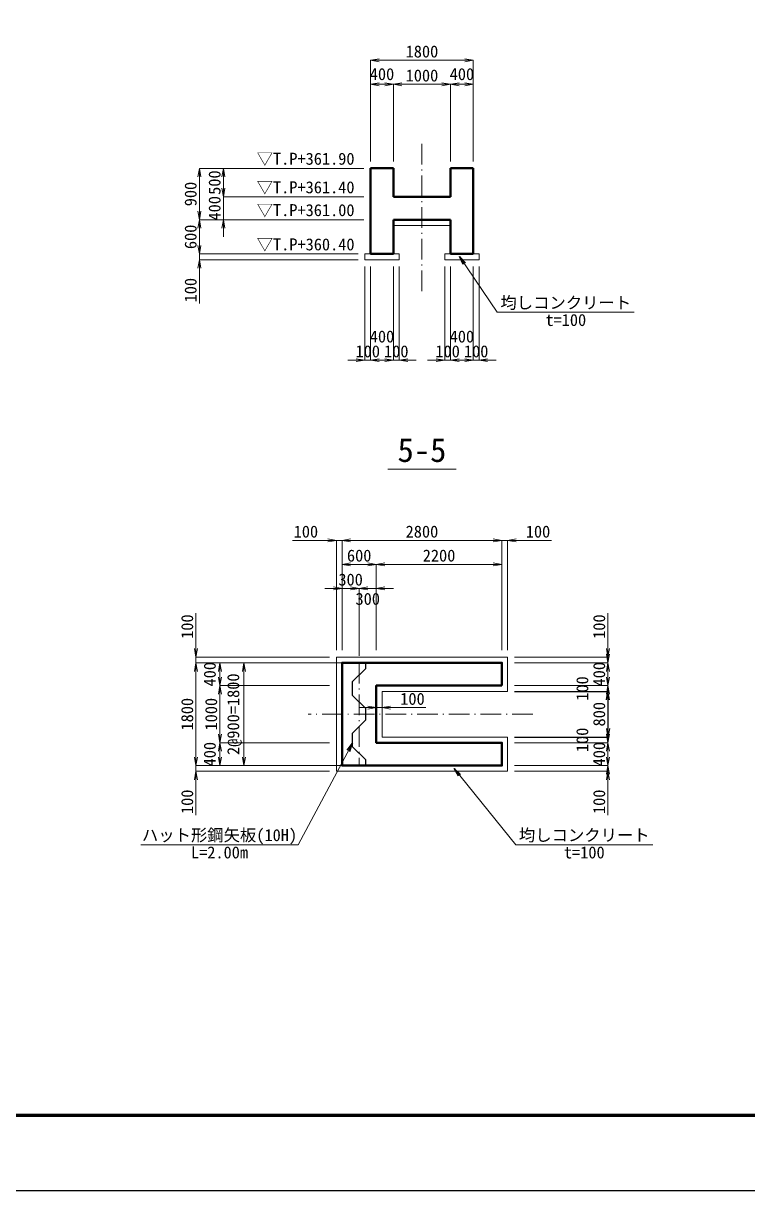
# Model space of a CAD drawing. Header units: millimetres. Extents: x 156724 to 219930, y -17820 to 17820.
# Drawn here: x 193975 to 206669, y -17820 to 2626 of the extents above; entities that cross this region are included whole.
import ezdxf
from ezdxf.enums import TextEntityAlignment as Align

# ---------------------------------------------------------------- set-up
doc = ezdxf.new("R2010")
doc.units = ezdxf.units.MM
doc.header["$LTSCALE"] = 60
doc.header["$PDSIZE"] = 300
doc.linetypes.add('SXF_一点短鎖線', pattern=[9.25, 6, -1.5, 0.25, -1.5])
doc.linetypes.add('一点短鎖線', pattern=[9.25, 6, -1.5, 0.25, -1.5])
doc.layers.get('Defpoints').update_dxf_attribs({"color": 151})
for name, color, linetype, lineweight in [('D-BMK', 2, 'SXF_一点短鎖線', 13), ('D-STR', 1, 'Continuous', 50), ('D-STR-DIM', 7, 'Continuous', 13), ('D-STR-HTXT', 7, 'Continuous', 13), ('D-STR-STR3', 4, 'Continuous', 25), ('D-STR-STR7', 3, 'Continuous', 13), ('D-STR-TXT', 7, 'Continuous', 13), ('D-TTL', 2, 'Continuous', 140), ('D-TTL-LINE', 7, 'Continuous', 13), ('D-TTL-TXT', 7, 'Continuous', 13)]:
    doc.layers.add(name, color=color, linetype=linetype, lineweight=lineweight)
doc.styles.add('MS ゴシック', font='MS Gothic.ttf')
doc.dimstyles.new('DIM-60', dxfattribs={"dimscale": 60, "dimtxt": 3.5, "dimasz": 2.5, "dimexe": 0, "dimexo": 2, "dimgap": 0.8, "dimtad": 1, "dimdec": 0, "dimzin": 0, "dimdsep": 46, "dimtxsty": 'MS ゴシック', "dimblk": 'OPEN', "dimcen": 0.1, "dimclrd": 256, "dimclre": 256, "dimclrt": 256, "dimaunit": 1, "dimadec": 4, "dimazin": 0, "dimtfac": 1, "dimtdec": 0, "dimtmove": 0, "dimatfit": 3, "dimldrblk": 'OPEN', "dimfxl": 1, "dimtolj": 1, "dimtzin": 0, "dimlwd": -1, "dimlwe": -1, "dimarcsym": 0})
doc.dimstyles.new('DIM-60-F', dxfattribs={"dimscale": 60, "dimtxt": 3.5, "dimasz": 2.5, "dimexe": 0, "dimexo": 2, "dimgap": 0.8, "dimtad": 1, "dimdec": 0, "dimzin": 0, "dimdsep": 46, "dimtxsty": 'MS ゴシック', "dimblk": 'OPEN', "dimcen": 0.1, "dimaunit": 1, "dimadec": 4, "dimazin": 0, "dimtfac": 1, "dimtdec": 0, "dimtmove": 2, "dimatfit": 3, "dimldrblk": 'OPEN', "dimfxl": 1, "dimtolj": 1, "dimtzin": 0, "dimlwd": -1, "dimlwe": -1, "dimarcsym": 2})

# ---------------------------------------------------------------- blocks, each defined once
blk = doc.blocks.new('_Open')
at = {"color": 0, "linetype": 'ByBlock', "lineweight": -2}
for p, q in [((-1, 0.17), (0, 0)), ((-1, -0.17), (0, 0)), ((0, 0), (-1, 0))]:
    blk.add_line(p, q, dxfattribs=at)
blk = doc.blocks.new('*D92')
at = {"layer": 'D-STR-DIM', "color": 0, "transparency": 16777216}
for p, q in [((200061, 206), (200061, 1978)), ((201711, 1978), (200211, 1978)), ((201861, 206), (201861, 1978))]:
    blk.add_line(p, q, dxfattribs=at)
at = {"layer": 'Defpoints', "color": 0, "transparency": 16777216}
for p in [(200061, 1978), (200061, 86), (201861, 86)]:
    blk.add_point(p, dxfattribs=at)
at = {"layer": 'D-STR-DIM', "color": 0, "transparency": 16777216, "xscale": 150, "yscale": 150, "zscale": 150, "rotation": 180}
blk.add_blockref('_Open', (200061, 1978), dxfattribs=at)
at = {"layer": 'D-STR-DIM', "color": 0, "transparency": 16777216, "xscale": 150, "yscale": 150, "zscale": 150}
blk.add_blockref('_Open', (201861, 1978), dxfattribs=at)
at = {"layer": 'D-STR-DIM', "color": 0, "transparency": 16777216, "insert": (200961, 2131), "char_height": 210, "attachment_point": 5, "style": 'MS ゴシック'}
blk.add_mtext('\\A1;1800', dxfattribs=at)
blk = doc.blocks.new('*D93')
at = {"layer": 'D-STR-DIM', "color": 0, "transparency": 16777216}
for p, q in [((200061, 206), (200061, 1558)), ((200211, 1558), (200311, 1558)), ((200461, 206), (200461, 1558))]:
    blk.add_line(p, q, dxfattribs=at)
at = {"layer": 'Defpoints', "color": 0, "transparency": 16777216}
for p in [(200461, 1558), (200061, 86), (200461, 86)]:
    blk.add_point(p, dxfattribs=at)
at = {"layer": 'D-STR-DIM', "color": 0, "transparency": 16777216, "xscale": 150, "yscale": 150, "zscale": 150, "rotation": 180}
blk.add_blockref('_Open', (200061, 1558), dxfattribs=at)
at = {"layer": 'D-STR-DIM', "color": 0, "transparency": 16777216, "xscale": 150, "yscale": 150, "zscale": 150}
blk.add_blockref('_Open', (200461, 1558), dxfattribs=at)
at = {"layer": 'D-STR-DIM', "color": 0, "transparency": 16777216, "insert": (200261, 1735), "char_height": 210, "attachment_point": 5, "style": 'MS ゴシック'}
blk.add_mtext('\\A1;400', dxfattribs=at)
blk = doc.blocks.new('*D94')
at = {"layer": 'D-STR-DIM', "color": 0, "transparency": 16777216}
for p, q in [((200461, 206), (200461, 1558)), ((200611, 1558), (201311, 1558)), ((201461, 206), (201461, 1558))]:
    blk.add_line(p, q, dxfattribs=at)
at = {"layer": 'Defpoints', "color": 0, "transparency": 16777216}
for p in [(201461, 1558), (200461, 86), (201461, 86)]:
    blk.add_point(p, dxfattribs=at)
at = {"layer": 'D-STR-DIM', "color": 0, "transparency": 16777216, "xscale": 150, "yscale": 150, "zscale": 150, "rotation": 180}
blk.add_blockref('_Open', (200461, 1558), dxfattribs=at)
at = {"layer": 'D-STR-DIM', "color": 0, "transparency": 16777216, "xscale": 150, "yscale": 150, "zscale": 150}
blk.add_blockref('_Open', (201461, 1558), dxfattribs=at)
at = {"layer": 'D-STR-DIM', "color": 0, "transparency": 16777216, "insert": (200961, 1711), "char_height": 210, "attachment_point": 5, "style": 'MS ゴシック'}
blk.add_mtext('\\A1;1000', dxfattribs=at)
blk = doc.blocks.new('*D95')
at = {"layer": 'D-STR-DIM', "color": 0, "transparency": 16777216}
for p, q in [((201461, 206), (201461, 1558)), ((201611, 1558), (201711, 1558)), ((201861, 206), (201861, 1558))]:
    blk.add_line(p, q, dxfattribs=at)
at = {"layer": 'Defpoints', "color": 0, "transparency": 16777216}
for p in [(201861, 1558), (201461, 86), (201861, 86)]:
    blk.add_point(p, dxfattribs=at)
at = {"layer": 'D-STR-DIM', "color": 0, "transparency": 16777216, "xscale": 150, "yscale": 150, "zscale": 150, "rotation": 180}
blk.add_blockref('_Open', (201461, 1558), dxfattribs=at)
at = {"layer": 'D-STR-DIM', "color": 0, "transparency": 16777216, "xscale": 150, "yscale": 150, "zscale": 150}
blk.add_blockref('_Open', (201861, 1558), dxfattribs=at)
at = {"layer": 'D-STR-DIM', "color": 0, "transparency": 16777216, "insert": (201661, 1735), "char_height": 210, "attachment_point": 5, "style": 'MS ゴシック'}
blk.add_mtext('\\A1;400', dxfattribs=at)
blk = doc.blocks.new('*D97')
at = {"layer": 'D-STR-DIM', "color": 0, "transparency": 16777216}
for p, q in [((199941, 86), (197061, 86)), ((197061, -64), (197061, -664)), ((199941, -814), (197061, -814))]:
    blk.add_line(p, q, dxfattribs=at)
at = {"layer": 'Defpoints', "color": 0, "transparency": 16777216}
for p in [(200061, 86), (197061, -814), (200061, -814)]:
    blk.add_point(p, dxfattribs=at)
at = {"layer": 'D-STR-DIM', "color": 0, "transparency": 16777216, "xscale": 150, "yscale": 150, "zscale": 150}
for p, rotation in [((197061, 86), 90), ((197061, -814), 270)]:
    blk.add_blockref('_Open', p, dxfattribs=dict(at, rotation=rotation))
at = {"layer": 'D-STR-DIM', "color": 0, "transparency": 16777216, "insert": (196908, -364), "char_height": 210, "attachment_point": 5, "rotation": 90, "style": 'MS ゴシック'}
blk.add_mtext('\\A1;900', dxfattribs=at)
blk = doc.blocks.new('*D98')
at = {"layer": 'D-STR-DIM', "transparency": 16777216}
for p, q in [((197061, -1264), (197061, -1114)), ((199841, -1414), (197061, -1414)), ((197061, -1414), (197061, -1514)), ((199841, -1514), (197061, -1514)), ((197061, -1664), (197061, -2282))]:
    blk.add_line(p, q, dxfattribs=at)
at = {"layer": 'Defpoints', "color": 0, "transparency": 16777216}
for p in [(199961, -1414), (197061, -1514), (199961, -1514)]:
    blk.add_point(p, dxfattribs=at)
at = {"layer": 'D-STR-DIM', "transparency": 16777216, "xscale": 150, "yscale": 150, "zscale": 150}
for p, rotation in [((197061, -1414), 270), ((197061, -1514), 90)]:
    blk.add_blockref('_Open', p, dxfattribs=dict(at, rotation=rotation))
at = {"layer": 'D-STR-DIM', "transparency": 16777216, "insert": (196908, -2048), "char_height": 210, "attachment_point": 5, "rotation": 90, "style": 'MS ゴシック'}
blk.add_mtext('\\A1;100', dxfattribs=at)
blk = doc.blocks.new('*D99')
at = {"layer": 'D-STR-DIM', "color": 0, "transparency": 16777216}
for p, q in [((199941, 86), (197481, 86)), ((197481, -64), (197481, -264)), ((199941, -414), (197481, -414))]:
    blk.add_line(p, q, dxfattribs=at)
at = {"layer": 'Defpoints', "color": 0, "transparency": 16777216}
for p in [(200061, 86), (197481, -414), (200061, -414)]:
    blk.add_point(p, dxfattribs=at)
at = {"layer": 'D-STR-DIM', "color": 0, "transparency": 16777216, "xscale": 150, "yscale": 150, "zscale": 150}
for p, rotation in [((197481, 86), 90), ((197481, -414), 270)]:
    blk.add_blockref('_Open', p, dxfattribs=dict(at, rotation=rotation))
at = {"layer": 'D-STR-DIM', "color": 0, "transparency": 16777216, "insert": (197328, -164), "char_height": 210, "attachment_point": 5, "rotation": 90, "style": 'MS ゴシック'}
blk.add_mtext('\\A1;500', dxfattribs=at)
blk = doc.blocks.new('*D100')
at = {"layer": 'D-STR-DIM', "color": 0, "transparency": 16777216}
for p, q in [((197481, -264), (197481, -114)), ((199941, -414), (197481, -414)), ((197481, -414), (197481, -814)), ((199941, -814), (197481, -814)), ((197481, -964), (197481, -1114))]:
    blk.add_line(p, q, dxfattribs=at)
at = {"layer": 'Defpoints', "color": 0, "transparency": 16777216}
for p in [(200061, -414), (197481, -814), (200061, -814)]:
    blk.add_point(p, dxfattribs=at)
at = {"layer": 'D-STR-DIM', "color": 0, "transparency": 16777216, "xscale": 150, "yscale": 150, "zscale": 150}
for p, rotation in [((197481, -414), 270), ((197481, -814), 90)]:
    blk.add_blockref('_Open', p, dxfattribs=dict(at, rotation=rotation))
at = {"layer": 'D-STR-DIM', "color": 0, "transparency": 16777216, "insert": (197328, -614), "char_height": 210, "attachment_point": 5, "rotation": 90, "style": 'MS ゴシック'}
blk.add_mtext('\\A1;400', dxfattribs=at)
blk = doc.blocks.new('*D96')
at = {"layer": 'D-STR-DIM', "color": 0, "transparency": 16777216}
for p, q in [((199941, -814), (197061, -814)), ((197061, -964), (197061, -1264)), ((199841, -1414), (197061, -1414))]:
    blk.add_line(p, q, dxfattribs=at)
at = {"layer": 'Defpoints', "color": 0, "transparency": 16777216}
for p in [(200061, -814), (197061, -1414), (199961, -1414)]:
    blk.add_point(p, dxfattribs=at)
at = {"layer": 'D-STR-DIM', "color": 0, "transparency": 16777216, "xscale": 150, "yscale": 150, "zscale": 150}
for p, rotation in [((197061, -814), 90), ((197061, -1414), 270)]:
    blk.add_blockref('_Open', p, dxfattribs=dict(at, rotation=rotation))
at = {"layer": 'D-STR-DIM', "color": 0, "transparency": 16777216, "insert": (196908, -1114), "char_height": 210, "attachment_point": 5, "rotation": 90, "style": 'MS ゴシック'}
blk.add_mtext('\\A1;600', dxfattribs=at)
blk = doc.blocks.new('*D101')
at = {"layer": 'D-STR-DIM', "color": 0, "transparency": 16777216}
for p, q in [((201461, -1634), (201461, -3274)), ((201861, -1634), (201861, -3274)), ((201711, -3274), (201611, -3274))]:
    blk.add_line(p, q, dxfattribs=at)
at = {"layer": 'Defpoints', "color": 0, "transparency": 16777216}
for p in [(201461, -1514), (201861, -1514), (201461, -3274)]:
    blk.add_point(p, dxfattribs=at)
at = {"layer": 'D-STR-DIM', "color": 0, "transparency": 16777216, "xscale": 150, "yscale": 150, "zscale": 150, "rotation": 180}
blk.add_blockref('_Open', (201461, -3274), dxfattribs=at)
at = {"layer": 'D-STR-DIM', "color": 0, "transparency": 16777216, "xscale": 150, "yscale": 150, "zscale": 150}
blk.add_blockref('_Open', (201861, -3274), dxfattribs=at)
at = {"layer": 'D-STR-DIM', "color": 0, "transparency": 16777216, "insert": (201661, -2861), "char_height": 210, "attachment_point": 5, "style": 'MS ゴシック'}
blk.add_mtext('\\A1;400', dxfattribs=at)
blk = doc.blocks.new('*D102')
at = {"layer": 'D-STR-DIM', "transparency": 16777216}
for p, q in [((201861, -1634), (201861, -3274)), ((201961, -1634), (201961, -3274)), ((201711, -3274), (201561, -3274)), ((201861, -3274), (201961, -3274)), ((202111, -3274), (202261, -3274))]:
    blk.add_line(p, q, dxfattribs=at)
at = {"layer": 'Defpoints', "color": 0, "transparency": 16777216}
for p in [(201861, -1514), (201961, -1514), (201961, -3274)]:
    blk.add_point(p, dxfattribs=at)
at = {"layer": 'D-STR-DIM', "transparency": 16777216, "xscale": 150, "yscale": 150, "zscale": 150}
blk.add_blockref('_Open', (201861, -3274), dxfattribs=at)
at = {"layer": 'D-STR-DIM', "transparency": 16777216, "xscale": 150, "yscale": 150, "zscale": 150, "rotation": 180}
blk.add_blockref('_Open', (201961, -3274), dxfattribs=at)
at = {"layer": 'D-STR-DIM', "transparency": 16777216, "insert": (201911, -3121), "char_height": 210, "attachment_point": 5, "style": 'MS ゴシック'}
blk.add_mtext('\\A1;100', dxfattribs=at)
blk = doc.blocks.new('*D103')
at = {"layer": 'D-STR-DIM', "transparency": 16777216}
for p, q in [((201361, -1634), (201361, -3274)), ((201461, -1634), (201461, -3274)), ((201211, -3274), (201061, -3274)), ((201461, -3274), (201361, -3274)), ((201611, -3274), (201761, -3274))]:
    blk.add_line(p, q, dxfattribs=at)
at = {"layer": 'Defpoints', "color": 0, "transparency": 16777216}
for p in [(201361, -1514), (201461, -1514), (201361, -3274)]:
    blk.add_point(p, dxfattribs=at)
at = {"layer": 'D-STR-DIM', "transparency": 16777216, "xscale": 150, "yscale": 150, "zscale": 150}
blk.add_blockref('_Open', (201361, -3274), dxfattribs=at)
at = {"layer": 'D-STR-DIM', "transparency": 16777216, "xscale": 150, "yscale": 150, "zscale": 150, "rotation": 180}
blk.add_blockref('_Open', (201461, -3274), dxfattribs=at)
at = {"layer": 'D-STR-DIM', "transparency": 16777216, "insert": (201411, -3121), "char_height": 210, "attachment_point": 5, "style": 'MS ゴシック'}
blk.add_mtext('\\A1;100', dxfattribs=at)
blk = doc.blocks.new('*D104')
at = {"layer": 'D-STR-DIM', "color": 0, "transparency": 16777216}
for p, q in [((200061, -1634), (200061, -3274)), ((200461, -1634), (200461, -3274)), ((200311, -3274), (200211, -3274))]:
    blk.add_line(p, q, dxfattribs=at)
at = {"layer": 'Defpoints', "color": 0, "transparency": 16777216}
for p in [(200061, -1514), (200461, -1514), (200061, -3274)]:
    blk.add_point(p, dxfattribs=at)
at = {"layer": 'D-STR-DIM', "color": 0, "transparency": 16777216, "xscale": 150, "yscale": 150, "zscale": 150, "rotation": 180}
blk.add_blockref('_Open', (200061, -3274), dxfattribs=at)
at = {"layer": 'D-STR-DIM', "color": 0, "transparency": 16777216, "xscale": 150, "yscale": 150, "zscale": 150}
blk.add_blockref('_Open', (200461, -3274), dxfattribs=at)
at = {"layer": 'D-STR-DIM', "color": 0, "transparency": 16777216, "insert": (200261, -2861), "char_height": 210, "attachment_point": 5, "style": 'MS ゴシック'}
blk.add_mtext('\\A1;400', dxfattribs=at)
blk = doc.blocks.new('*D105')
at = {"layer": 'D-STR-DIM', "transparency": 16777216}
for p, q in [((200461, -1634), (200461, -3274)), ((200561, -1634), (200561, -3274)), ((200311, -3274), (200161, -3274)), ((200461, -3274), (200561, -3274)), ((200711, -3274), (200861, -3274))]:
    blk.add_line(p, q, dxfattribs=at)
at = {"layer": 'Defpoints', "color": 0, "transparency": 16777216}
for p in [(200461, -1514), (200561, -1514), (200561, -3274)]:
    blk.add_point(p, dxfattribs=at)
at = {"layer": 'D-STR-DIM', "transparency": 16777216, "xscale": 150, "yscale": 150, "zscale": 150}
blk.add_blockref('_Open', (200461, -3274), dxfattribs=at)
at = {"layer": 'D-STR-DIM', "transparency": 16777216, "xscale": 150, "yscale": 150, "zscale": 150, "rotation": 180}
blk.add_blockref('_Open', (200561, -3274), dxfattribs=at)
at = {"layer": 'D-STR-DIM', "transparency": 16777216, "insert": (200511, -3121), "char_height": 210, "attachment_point": 5, "style": 'MS ゴシック'}
blk.add_mtext('\\A1;100', dxfattribs=at)
blk = doc.blocks.new('*D106')
at = {"layer": 'D-STR-DIM', "transparency": 16777216}
for p, q in [((199961, -1634), (199961, -3274)), ((200061, -1634), (200061, -3274)), ((199811, -3274), (199661, -3274)), ((200061, -3274), (199961, -3274)), ((200211, -3274), (200361, -3274))]:
    blk.add_line(p, q, dxfattribs=at)
at = {"layer": 'Defpoints', "color": 0, "transparency": 16777216}
for p in [(199961, -1514), (200061, -1514), (199961, -3274)]:
    blk.add_point(p, dxfattribs=at)
at = {"layer": 'D-STR-DIM', "transparency": 16777216, "xscale": 150, "yscale": 150, "zscale": 150}
blk.add_blockref('_Open', (199961, -3274), dxfattribs=at)
at = {"layer": 'D-STR-DIM', "transparency": 16777216, "xscale": 150, "yscale": 150, "zscale": 150, "rotation": 180}
blk.add_blockref('_Open', (200061, -3274), dxfattribs=at)
at = {"layer": 'D-STR-DIM', "transparency": 16777216, "insert": (200011, -3121), "char_height": 210, "attachment_point": 5, "style": 'MS ゴシック'}
blk.add_mtext('\\A1;100', dxfattribs=at)
blk = doc.blocks.new('*D120')
at = {"layer": 'D-STR-DIM', "color": 0, "transparency": 16777216}
for p, q in [((199561, -8355), (199561, -6431)), ((202211, -6431), (199711, -6431)), ((202361, -8355), (202361, -6431))]:
    blk.add_line(p, q, dxfattribs=at)
at = {"layer": 'Defpoints', "color": 0, "transparency": 16777216}
for p in [(199561, -6431), (199561, -8475), (202361, -8475)]:
    blk.add_point(p, dxfattribs=at)
at = {"layer": 'D-STR-DIM', "color": 0, "transparency": 16777216, "xscale": 150, "yscale": 150, "zscale": 150, "rotation": 180}
blk.add_blockref('_Open', (199561, -6431), dxfattribs=at)
at = {"layer": 'D-STR-DIM', "color": 0, "transparency": 16777216, "xscale": 150, "yscale": 150, "zscale": 150}
blk.add_blockref('_Open', (202361, -6431), dxfattribs=at)
at = {"layer": 'D-STR-DIM', "color": 0, "transparency": 16777216, "insert": (200961, -6278), "char_height": 210, "attachment_point": 5, "style": 'MS ゴシック'}
blk.add_mtext('\\A1;2800', dxfattribs=at)
blk = doc.blocks.new('*D121')
at = {"layer": 'D-STR-DIM', "color": 0, "transparency": 16777216}
for p, q in [((199561, -8355), (199561, -6851)), ((200011, -6851), (199711, -6851)), ((200161, -8355), (200161, -6851))]:
    blk.add_line(p, q, dxfattribs=at)
at = {"layer": 'Defpoints', "color": 0, "transparency": 16777216}
for p in [(199561, -6851), (199561, -8475), (200161, -8475)]:
    blk.add_point(p, dxfattribs=at)
at = {"layer": 'D-STR-DIM', "color": 0, "transparency": 16777216, "xscale": 150, "yscale": 150, "zscale": 150, "rotation": 180}
blk.add_blockref('_Open', (199561, -6851), dxfattribs=at)
at = {"layer": 'D-STR-DIM', "color": 0, "transparency": 16777216, "xscale": 150, "yscale": 150, "zscale": 150}
blk.add_blockref('_Open', (200161, -6851), dxfattribs=at)
at = {"layer": 'D-STR-DIM', "color": 0, "transparency": 16777216, "insert": (199861, -6698), "char_height": 210, "attachment_point": 5, "style": 'MS ゴシック'}
blk.add_mtext('\\A1;600', dxfattribs=at)
blk = doc.blocks.new('*D122')
at = {"layer": 'D-STR-DIM', "color": 0, "transparency": 16777216}
for p, q in [((200161, -8355), (200161, -6851)), ((200311, -6851), (202211, -6851)), ((202361, -8355), (202361, -6851))]:
    blk.add_line(p, q, dxfattribs=at)
at = {"layer": 'Defpoints', "color": 0, "transparency": 16777216}
for p in [(202361, -6851), (200161, -8475), (202361, -8475)]:
    blk.add_point(p, dxfattribs=at)
at = {"layer": 'D-STR-DIM', "color": 0, "transparency": 16777216, "xscale": 150, "yscale": 150, "zscale": 150, "rotation": 180}
blk.add_blockref('_Open', (200161, -6851), dxfattribs=at)
at = {"layer": 'D-STR-DIM', "color": 0, "transparency": 16777216, "xscale": 150, "yscale": 150, "zscale": 150}
blk.add_blockref('_Open', (202361, -6851), dxfattribs=at)
at = {"layer": 'D-STR-DIM', "color": 0, "transparency": 16777216, "insert": (201261, -6698), "char_height": 210, "attachment_point": 5, "style": 'MS ゴシック'}
blk.add_mtext('\\A1;2200', dxfattribs=at)
blk = doc.blocks.new('*D123')
at = {"layer": 'D-STR-DIM', "transparency": 16777216}
for p, q in [((199311, -6431), (198693, -6431)), ((199461, -8355), (199461, -6431)), ((199561, -6431), (199461, -6431)), ((199561, -8355), (199561, -6431)), ((199711, -6431), (199861, -6431))]:
    blk.add_line(p, q, dxfattribs=at)
at = {"layer": 'Defpoints', "color": 0, "transparency": 16777216}
for p in [(199461, -6431), (199461, -8475), (199561, -8475)]:
    blk.add_point(p, dxfattribs=at)
at = {"layer": 'D-STR-DIM', "transparency": 16777216, "xscale": 150, "yscale": 150, "zscale": 150}
blk.add_blockref('_Open', (199461, -6431), dxfattribs=at)
at = {"layer": 'D-STR-DIM', "transparency": 16777216, "xscale": 150, "yscale": 150, "zscale": 150, "rotation": 180}
blk.add_blockref('_Open', (199561, -6431), dxfattribs=at)
at = {"layer": 'D-STR-DIM', "transparency": 16777216, "insert": (198927, -6278), "char_height": 210, "attachment_point": 5, "style": 'MS ゴシック'}
blk.add_mtext('\\A1;100', dxfattribs=at)
blk = doc.blocks.new('*D124')
at = {"layer": 'D-STR-DIM', "transparency": 16777216}
for p, q in [((202211, -6431), (202061, -6431)), ((202361, -8355), (202361, -6431)), ((202361, -6431), (202461, -6431)), ((202461, -8355), (202461, -6431)), ((202611, -6431), (203229, -6431))]:
    blk.add_line(p, q, dxfattribs=at)
at = {"layer": 'Defpoints', "color": 0, "transparency": 16777216}
for p in [(202461, -6431), (202361, -8475), (202461, -8475)]:
    blk.add_point(p, dxfattribs=at)
at = {"layer": 'D-STR-DIM', "transparency": 16777216, "xscale": 150, "yscale": 150, "zscale": 150}
blk.add_blockref('_Open', (202361, -6431), dxfattribs=at)
at = {"layer": 'D-STR-DIM', "transparency": 16777216, "xscale": 150, "yscale": 150, "zscale": 150, "rotation": 180}
blk.add_blockref('_Open', (202461, -6431), dxfattribs=at)
at = {"layer": 'D-STR-DIM', "transparency": 16777216, "insert": (202995, -6278), "char_height": 210, "attachment_point": 5, "style": 'MS ゴシック'}
blk.add_mtext('\\A1;100', dxfattribs=at)
blk = doc.blocks.new('*D125')
at = {"layer": 'D-STR-DIM', "color": 0, "transparency": 16777216}
for p, q in [((199341, -8575), (197001, -8575)), ((197001, -10225), (197001, -8725)), ((199341, -10375), (197001, -10375))]:
    blk.add_line(p, q, dxfattribs=at)
at = {"layer": 'Defpoints', "color": 0, "transparency": 16777216}
for p in [(197001, -8575), (199461, -8575), (199461, -10375)]:
    blk.add_point(p, dxfattribs=at)
at = {"layer": 'D-STR-DIM', "color": 0, "transparency": 16777216, "xscale": 150, "yscale": 150, "zscale": 150}
for p, rotation in [((197001, -8575), 90), ((197001, -10375), 270)]:
    blk.add_blockref('_Open', p, dxfattribs=dict(at, rotation=rotation))
at = {"layer": 'D-STR-DIM', "color": 0, "transparency": 16777216, "insert": (196848, -9475), "char_height": 210, "attachment_point": 5, "rotation": 90, "style": 'MS ゴシック'}
blk.add_mtext('\\A1;1800', dxfattribs=at)
blk = doc.blocks.new('*D126')
at = {"layer": 'D-STR-DIM', "color": 0, "transparency": 16777216}
for p, q in [((199341, -8975), (197421, -8975)), ((197421, -9825), (197421, -9125)), ((199341, -9975), (197421, -9975))]:
    blk.add_line(p, q, dxfattribs=at)
at = {"layer": 'Defpoints', "color": 0, "transparency": 16777216}
for p in [(197421, -8975), (199461, -8975), (199461, -9975)]:
    blk.add_point(p, dxfattribs=at)
at = {"layer": 'D-STR-DIM', "color": 0, "transparency": 16777216, "xscale": 150, "yscale": 150, "zscale": 150}
for p, rotation in [((197421, -8975), 90), ((197421, -9975), 270)]:
    blk.add_blockref('_Open', p, dxfattribs=dict(at, rotation=rotation))
at = {"layer": 'D-STR-DIM', "color": 0, "transparency": 16777216, "insert": (197268, -9475), "char_height": 210, "attachment_point": 5, "rotation": 90, "style": 'MS ゴシック'}
blk.add_mtext('\\A1;1000', dxfattribs=at)
blk = doc.blocks.new('*D127')
at = {"layer": 'D-STR-DIM', "color": 0, "transparency": 16777216}
for p, q in [((199341, -8575), (197421, -8575)), ((197421, -8825), (197421, -8725)), ((199341, -8975), (197421, -8975))]:
    blk.add_line(p, q, dxfattribs=at)
at = {"layer": 'Defpoints', "color": 0, "transparency": 16777216}
for p in [(197421, -8575), (199461, -8575), (199461, -8975)]:
    blk.add_point(p, dxfattribs=at)
at = {"layer": 'D-STR-DIM', "color": 0, "transparency": 16777216, "xscale": 150, "yscale": 150, "zscale": 150}
for p, rotation in [((197421, -8575), 90), ((197421, -8975), 270)]:
    blk.add_blockref('_Open', p, dxfattribs=dict(at, rotation=rotation))
at = {"layer": 'D-STR-DIM', "color": 0, "transparency": 16777216, "insert": (197244, -8775), "char_height": 210, "attachment_point": 5, "rotation": 90, "style": 'MS ゴシック'}
blk.add_mtext('\\A1;400', dxfattribs=at)
blk = doc.blocks.new('*D128')
at = {"layer": 'D-STR-DIM', "color": 0, "transparency": 16777216}
for p, q in [((199341, -9975), (197421, -9975)), ((197421, -10125), (197421, -10225)), ((199341, -10375), (197421, -10375))]:
    blk.add_line(p, q, dxfattribs=at)
at = {"layer": 'Defpoints', "color": 0, "transparency": 16777216}
for p in [(199461, -9975), (197421, -10375), (199461, -10375)]:
    blk.add_point(p, dxfattribs=at)
at = {"layer": 'D-STR-DIM', "color": 0, "transparency": 16777216, "xscale": 150, "yscale": 150, "zscale": 150}
for p, rotation in [((197421, -9975), 90), ((197421, -10375), 270)]:
    blk.add_blockref('_Open', p, dxfattribs=dict(at, rotation=rotation))
at = {"layer": 'D-STR-DIM', "color": 0, "transparency": 16777216, "insert": (197244, -10175), "char_height": 210, "attachment_point": 5, "rotation": 90, "style": 'MS ゴシック'}
blk.add_mtext('\\A1;400', dxfattribs=at)
blk = doc.blocks.new('*D129')
at = {"layer": 'D-STR-DIM', "color": 0, "transparency": 16777216}
for p, q in [((199741, -8575), (197841, -8575)), ((197841, -8725), (197841, -10225)), ((199741, -10375), (197841, -10375))]:
    blk.add_line(p, q, dxfattribs=at)
at = {"layer": 'Defpoints', "color": 0, "transparency": 16777216}
for p in [(199861, -8575), (197841, -10375), (199861, -10375)]:
    blk.add_point(p, dxfattribs=at)
at = {"layer": 'D-STR-DIM', "color": 0, "transparency": 16777216, "xscale": 150, "yscale": 150, "zscale": 150}
for p, rotation in [((197841, -8575), 90), ((197841, -10375), 270)]:
    blk.add_blockref('_Open', p, dxfattribs=dict(at, rotation=rotation))
at = {"layer": 'D-STR-DIM', "color": 0, "transparency": 16777216, "insert": (197677, -9475), "char_height": 210, "attachment_point": 5, "rotation": 90, "style": 'MS ゴシック'}
blk.add_mtext('\\A1;2@900=1800', dxfattribs=at)
blk = doc.blocks.new('*D130')
at = {"layer": 'D-STR-DIM', "transparency": 16777216}
for p, q in [((197001, -10225), (197001, -10075)), ((199341, -10375), (197001, -10375)), ((197001, -10375), (197001, -10475)), ((199341, -10475), (197001, -10475)), ((197001, -10625), (197001, -11243))]:
    blk.add_line(p, q, dxfattribs=at)
at = {"layer": 'Defpoints', "color": 0, "transparency": 16777216}
for p in [(199461, -10375), (197001, -10475), (199461, -10475)]:
    blk.add_point(p, dxfattribs=at)
at = {"layer": 'D-STR-DIM', "transparency": 16777216, "xscale": 150, "yscale": 150, "zscale": 150}
for p, rotation in [((197001, -10375), 270), ((197001, -10475), 90)]:
    blk.add_blockref('_Open', p, dxfattribs=dict(at, rotation=rotation))
at = {"layer": 'D-STR-DIM', "transparency": 16777216, "insert": (196848, -11009), "char_height": 210, "attachment_point": 5, "rotation": 90, "style": 'MS ゴシック'}
blk.add_mtext('\\A1;100', dxfattribs=at)
blk = doc.blocks.new('*D131')
at = {"layer": 'D-STR-DIM', "transparency": 16777216}
for p, q in [((197001, -8325), (197001, -7707)), ((199341, -8475), (197001, -8475)), ((197001, -8575), (197001, -8475)), ((199341, -8575), (197001, -8575)), ((197001, -8725), (197001, -8875))]:
    blk.add_line(p, q, dxfattribs=at)
at = {"layer": 'Defpoints', "color": 0, "transparency": 16777216}
for p in [(197001, -8475), (199461, -8475), (199461, -8575)]:
    blk.add_point(p, dxfattribs=at)
at = {"layer": 'D-STR-DIM', "transparency": 16777216, "xscale": 150, "yscale": 150, "zscale": 150}
for p, rotation in [((197001, -8475), 270), ((197001, -8575), 90)]:
    blk.add_blockref('_Open', p, dxfattribs=dict(at, rotation=rotation))
at = {"layer": 'D-STR-DIM', "transparency": 16777216, "insert": (196848, -7941), "char_height": 210, "attachment_point": 5, "rotation": 90, "style": 'MS ゴシック'}
blk.add_mtext('\\A1;100', dxfattribs=at)
blk = doc.blocks.new('*D132')
at = {"layer": 'D-STR-DIM', "color": 0, "transparency": 16777216}
for p, q in [((204221, -8425), (204221, -8275)), ((202581, -8575), (204221, -8575)), ((204221, -8575), (204221, -8975)), ((202581, -8975), (204221, -8975)), ((204221, -9125), (204221, -9275))]:
    blk.add_line(p, q, dxfattribs=at)
at = {"layer": 'Defpoints', "color": 0, "transparency": 16777216}
for p in [(202461, -8575), (202461, -8975), (204221, -8975)]:
    blk.add_point(p, dxfattribs=at)
at = {"layer": 'D-STR-DIM', "color": 0, "transparency": 16777216, "xscale": 150, "yscale": 150, "zscale": 150}
for p, rotation in [((204221, -8575), 270), ((204221, -8975), 90)]:
    blk.add_blockref('_Open', p, dxfattribs=dict(at, rotation=rotation))
at = {"layer": 'D-STR-DIM', "color": 0, "transparency": 16777216, "insert": (204068, -8775), "char_height": 210, "attachment_point": 5, "rotation": 90, "style": 'MS ゴシック'}
blk.add_mtext('\\A1;400', dxfattribs=at)
blk = doc.blocks.new('*D133')
at = {"layer": 'D-STR-DIM', "transparency": 16777216}
for p, q in [((204221, -8325), (204221, -7707)), ((202581, -8475), (204221, -8475)), ((202581, -8575), (204221, -8575)), ((204221, -8575), (204221, -8475)), ((204221, -8725), (204221, -8875))]:
    blk.add_line(p, q, dxfattribs=at)
at = {"layer": 'Defpoints', "color": 0, "transparency": 16777216}
for p in [(202461, -8475), (202461, -8575), (204221, -8475)]:
    blk.add_point(p, dxfattribs=at)
at = {"layer": 'D-STR-DIM', "transparency": 16777216, "xscale": 150, "yscale": 150, "zscale": 150}
for p, rotation in [((204221, -8475), 270), ((204221, -8575), 90)]:
    blk.add_blockref('_Open', p, dxfattribs=dict(at, rotation=rotation))
at = {"layer": 'D-STR-DIM', "transparency": 16777216, "insert": (204068, -7941), "char_height": 210, "attachment_point": 5, "rotation": 90, "style": 'MS ゴシック'}
blk.add_mtext('\\A1;100', dxfattribs=at)
blk = doc.blocks.new('*D134')
at = {"layer": 'D-STR-DIM', "color": 0, "transparency": 16777216}
for p, q in [((204221, -8825), (204221, -8675)), ((202581, -8975), (204221, -8975)), ((204221, -8975), (204221, -9075)), ((202581, -9075), (204221, -9075)), ((204221, -9225), (204221, -9375))]:
    blk.add_line(p, q, dxfattribs=at)
at = {"layer": 'Defpoints', "color": 0, "transparency": 16777216}
for p in [(202461, -8975), (202461, -9075), (204221, -9075)]:
    blk.add_point(p, dxfattribs=at)
at = {"layer": 'D-STR-DIM', "color": 0, "transparency": 16777216, "xscale": 150, "yscale": 150, "zscale": 150}
for p, rotation in [((204221, -8975), 270), ((204221, -9075), 90)]:
    blk.add_blockref('_Open', p, dxfattribs=dict(at, rotation=rotation))
at = {"layer": 'D-STR-DIM', "color": 0, "transparency": 16777216, "insert": (203773, -9025), "char_height": 210, "attachment_point": 5, "rotation": 90, "style": 'MS ゴシック'}
blk.add_mtext('\\A1;100', dxfattribs=at)
blk = doc.blocks.new('*D135')
at = {"layer": 'D-STR-DIM', "color": 0, "transparency": 16777216}
for p, q in [((204221, -9825), (204221, -9675)), ((202581, -9975), (204221, -9975)), ((204221, -9975), (204221, -10375)), ((202581, -10375), (204221, -10375)), ((204221, -10525), (204221, -10675))]:
    blk.add_line(p, q, dxfattribs=at)
at = {"layer": 'Defpoints', "color": 0, "transparency": 16777216}
for p in [(202461, -9975), (202461, -10375), (204221, -10375)]:
    blk.add_point(p, dxfattribs=at)
at = {"layer": 'D-STR-DIM', "color": 0, "transparency": 16777216, "xscale": 150, "yscale": 150, "zscale": 150}
for p, rotation in [((204221, -9975), 270), ((204221, -10375), 90)]:
    blk.add_blockref('_Open', p, dxfattribs=dict(at, rotation=rotation))
at = {"layer": 'D-STR-DIM', "color": 0, "transparency": 16777216, "insert": (204068, -10175), "char_height": 210, "attachment_point": 5, "rotation": 90, "style": 'MS ゴシック'}
blk.add_mtext('\\A1;400', dxfattribs=at)
blk = doc.blocks.new('*D136')
at = {"layer": 'D-STR-DIM', "color": 0, "transparency": 16777216}
for p, q in [((204221, -9725), (204221, -9575)), ((202581, -9875), (204221, -9875)), ((202581, -9975), (204221, -9975)), ((204221, -9975), (204221, -9875)), ((204221, -10125), (204221, -10275))]:
    blk.add_line(p, q, dxfattribs=at)
at = {"layer": 'Defpoints', "color": 0, "transparency": 16777216}
for p in [(202461, -9875), (202461, -9975), (204221, -9875)]:
    blk.add_point(p, dxfattribs=at)
at = {"layer": 'D-STR-DIM', "color": 0, "transparency": 16777216, "xscale": 150, "yscale": 150, "zscale": 150}
for p, rotation in [((204221, -9875), 270), ((204221, -9975), 90)]:
    blk.add_blockref('_Open', p, dxfattribs=dict(at, rotation=rotation))
at = {"layer": 'D-STR-DIM', "color": 0, "transparency": 16777216, "insert": (203772, -9925), "char_height": 210, "attachment_point": 5, "rotation": 90, "style": 'MS ゴシック'}
blk.add_mtext('\\A1;100', dxfattribs=at)
blk = doc.blocks.new('*D137')
at = {"layer": 'D-STR-DIM', "transparency": 16777216}
for p, q in [((204221, -10225), (204221, -10075)), ((202581, -10375), (204221, -10375)), ((204221, -10375), (204221, -10475)), ((202581, -10475), (204221, -10475)), ((204221, -10625), (204221, -11243))]:
    blk.add_line(p, q, dxfattribs=at)
at = {"layer": 'Defpoints', "color": 0, "transparency": 16777216}
for p in [(202461, -10375), (202461, -10475), (204221, -10475)]:
    blk.add_point(p, dxfattribs=at)
at = {"layer": 'D-STR-DIM', "transparency": 16777216, "xscale": 150, "yscale": 150, "zscale": 150}
for p, rotation in [((204221, -10375), 270), ((204221, -10475), 90)]:
    blk.add_blockref('_Open', p, dxfattribs=dict(at, rotation=rotation))
at = {"layer": 'D-STR-DIM', "transparency": 16777216, "insert": (204068, -11009), "char_height": 210, "attachment_point": 5, "rotation": 90, "style": 'MS ゴシック'}
blk.add_mtext('\\A1;100', dxfattribs=at)
blk = doc.blocks.new('*D172')
at = {"layer": 'D-STR-DIM', "color": 0, "transparency": 16777216}
for p, q in [((199711, -7271), (199561, -7271)), ((199861, -8455), (199861, -7271)), ((200161, -7271), (199861, -7271)), ((200161, -8355), (200161, -7271)), ((200311, -7271), (200461, -7271))]:
    blk.add_line(p, q, dxfattribs=at)
at = {"layer": 'Defpoints', "color": 0, "transparency": 16777216}
for p in [(199861, -7271), (199861, -8575), (200161, -8475)]:
    blk.add_point(p, dxfattribs=at)
at = {"layer": 'D-STR-DIM', "color": 0, "transparency": 16777216, "xscale": 150, "yscale": 150, "zscale": 150}
blk.add_blockref('_Open', (199861, -7271), dxfattribs=at)
at = {"layer": 'D-STR-DIM', "color": 0, "transparency": 16777216, "xscale": 150, "yscale": 150, "zscale": 150, "rotation": 180}
blk.add_blockref('_Open', (200161, -7271), dxfattribs=at)
at = {"layer": 'D-STR-DIM', "color": 0, "transparency": 16777216, "insert": (200011, -7456), "char_height": 210, "attachment_point": 5, "style": 'MS ゴシック'}
blk.add_mtext('\\A1;300', dxfattribs=at)
blk = doc.blocks.new('*D173')
at = {"layer": 'D-STR-DIM', "color": 0, "transparency": 16777216}
for p, q in [((199411, -7271), (199261, -7271)), ((199561, -8355), (199561, -7271)), ((199861, -7271), (199561, -7271)), ((199861, -8455), (199861, -7271)), ((200011, -7271), (200161, -7271))]:
    blk.add_line(p, q, dxfattribs=at)
at = {"layer": 'Defpoints', "color": 0, "transparency": 16777216}
for p in [(199561, -7271), (199561, -8475), (199861, -8575)]:
    blk.add_point(p, dxfattribs=at)
at = {"layer": 'D-STR-DIM', "color": 0, "transparency": 16777216, "xscale": 150, "yscale": 150, "zscale": 150}
blk.add_blockref('_Open', (199561, -7271), dxfattribs=at)
at = {"layer": 'D-STR-DIM', "color": 0, "transparency": 16777216, "xscale": 150, "yscale": 150, "zscale": 150, "rotation": 180}
blk.add_blockref('_Open', (199861, -7271), dxfattribs=at)
at = {"layer": 'D-STR-DIM', "color": 0, "transparency": 16777216, "insert": (199711, -7118), "char_height": 210, "attachment_point": 5, "style": 'MS ゴシック'}
blk.add_mtext('\\A1;300', dxfattribs=at)
blk = doc.blocks.new('*D174')
at = {"layer": 'D-STR-DIM', "transparency": 16777216}
for p, q in [((200011, -9360), (199861, -9360)), ((200161, -9437), (200161, -9360)), ((200161, -9360), (200261, -9360)), ((200261, -9437), (200261, -9360)), ((200411, -9360), (201029, -9360))]:
    blk.add_line(p, q, dxfattribs=at)
at = {"layer": 'Defpoints', "color": 0, "transparency": 16777216}
for p in [(200261, -9360), (200161, -9557), (200261, -9557)]:
    blk.add_point(p, dxfattribs=at)
at = {"layer": 'D-STR-DIM', "transparency": 16777216, "xscale": 150, "yscale": 150, "zscale": 150}
blk.add_blockref('_Open', (200161, -9360), dxfattribs=at)
at = {"layer": 'D-STR-DIM', "transparency": 16777216, "xscale": 150, "yscale": 150, "zscale": 150, "rotation": 180}
blk.add_blockref('_Open', (200261, -9360), dxfattribs=at)
at = {"layer": 'D-STR-DIM', "transparency": 16777216, "insert": (200795, -9207), "char_height": 210, "attachment_point": 5, "style": 'MS ゴシック'}
blk.add_mtext('\\A1;100', dxfattribs=at)
blk = doc.blocks.new('*D175')
at = {"color": 0, "transparency": 16777216}
for p, q in [((202581, -9075), (204221, -9075)), ((204221, -9225), (204221, -9725)), ((202581, -9875), (204221, -9875))]:
    blk.add_line(p, q, dxfattribs=at)
at = {"layer": 'Defpoints', "color": 0, "transparency": 16777216}
for p in [(202461, -9075), (202461, -9875), (204221, -9875)]:
    blk.add_point(p, dxfattribs=at)
at = {"color": 0, "transparency": 16777216, "xscale": 150, "yscale": 150, "zscale": 150}
for p, rotation in [((204221, -9075), 90), ((204221, -9875), 270)]:
    blk.add_blockref('_Open', p, dxfattribs=dict(at, rotation=rotation))
at = {"color": 0, "transparency": 16777216, "insert": (204068, -9475), "char_height": 210, "attachment_point": 5, "rotation": 90, "style": 'MS ゴシック'}
blk.add_mtext('\\A1;800', dxfattribs=at)

msp = doc.modelspace()

# ---------------------------------------------------------------- linework, layer by layer
at = {"layer": 'D-BMK', "linetype": '一点短鎖線'}
for p, q in [((200961.4, -2065.2), (200961.4, 560.8)), ((199861.4, -8575), (199861.4, -10375)), ((202901.7, -9475), (198969.2, -9475))]:
    msp.add_line(p, q, dxfattribs=at)
at = {"layer": 'D-STR'}
for p, q in [((200461.4, 86.1), (200061.4, 86.1)), ((200061.4, 86.1), (200061.4, -1413.9)), ((200461.4, 86.1), (200461.4, -413.9)), ((201461.4, 86.1), (201861.4, 86.1)), ((201461.4, 86.1), (201461.4, -413.9)), ((201861.4, 86.1), (201861.4, -1413.9)), ((201461.4, -413.9), (200461.4, -413.9)), ((200461.4, -813.9), (201461.4, -813.9)), ((200461.4, -813.9), (200461.4, -1413.9)), ((201461.4, -813.9), (201461.4, -1413.9)), ((200061.4, -1413.9), (200461.4, -1413.9)), ((201461.4, -1413.9), (201861.4, -1413.9))]:
    msp.add_line(p, q, dxfattribs=at)
msp.add_lwpolyline([(202361.4, -8975), (202361.4, -8575), (199561.4, -8575), (199561.4, -10375), (202361.4, -10375), (202361.4, -9975), (200161.4, -9975), (200161.4, -8975), (202361.4, -8975)], dxfattribs=at)
at = {"layer": 'D-STR-HTXT'}
for p, q in [((204682, -2435.3), (202282, -2435.3)), ((196032.9, -11760.7), (198792.9, -11760.7)), ((205006, -11760.7), (202606, -11760.7))]:
    msp.add_line(p, q, dxfattribs=at)
at = {"layer": 'D-STR-STR3'}
for points in [[(199976.4, -9475), (199976.4, -9375), (199746.4, -9145), (199746.4, -8905), (199976.4, -8675), (199976.4, -8575)], [(199976.4, -10375), (199976.4, -10275), (199746.4, -10045), (199746.4, -9805), (199976.4, -9575), (199976.4, -9475)]]:
    msp.add_lwpolyline(points, dxfattribs=at)
at = {"layer": 'D-STR-STR7'}
for points in [[(201461.4, -913.9), (200461.4, -913.9)], [(200061.4, -1413.9), (199961.4, -1413.9), (199961.4, -1513.9), (200561.4, -1513.9), (200561.4, -1413.9), (200461.4, -1413.9)], [(201461.4, -1413.9), (201361.4, -1413.9), (201361.4, -1513.9), (201961.4, -1513.9), (201961.4, -1413.9), (201861.4, -1413.9)]]:
    msp.add_lwpolyline(points, dxfattribs=at)
msp.add_lwpolyline([(202461.4, -9075), (202461.4, -8475), (199461.4, -8475), (199461.4, -10475), (202461.4, -10475), (202461.4, -9875), (200261.4, -9875), (200261.4, -9075)], close=True, dxfattribs=at)
at = {"layer": 'D-TTL'}
msp.add_lwpolyline([(170699.5, 16500), (170699.5, -16500), (218699.5, -16500), (218699.5, 16500)], close=True, dxfattribs=at)
at = {"layer": 'D-TTL-LINE'}
msp.add_line((200361.4, -5183.1), (201561.4, -5183.1), dxfattribs=at)
at = {"layer": 'Defpoints', "color": 1}
msp.add_lwpolyline([(169469.5, 17820), (169469.5, -17820), (219929.5, -17820), (219929.5, 17820)], close=True, dxfattribs=at)

# ---------------------------------------------------------------- texts
at = {"layer": 'D-STR-TXT', "style": 'MS ゴシック'}
for s, p in [('▽T.P+361.90', (198064.5, 86.1)), ('▽T.P+361.40', (198064.5, -413.9)), ('▽T.P+361.00', (198064.5, -813.9)), ('▽T.P+360.40', (198064.5, -1413.9))]:
    msp.add_text(s, height=210, dxfattribs=at).set_placement(p, align=Align.BOTTOM_LEFT)
for s, p in [('均しコンクリート', (203482, -2435.3)), ('ハット形鋼矢板(10H)', (197412.9, -11760.7)), ('均しコンクリート', (203806, -11760.7))]:
    msp.add_text(s, height=210, dxfattribs=at).set_placement(p, align=Align.BOTTOM_CENTER)
for s, p in [('t=100', (203482, -2465.3)), ('L=2.00m', (197412.9, -11790.7)), ('t=100', (203806, -11790.7))]:
    msp.add_text(s, height=210, dxfattribs=at).set_placement(p, align=Align.TOP_CENTER)
at = {"layer": 'D-TTL-TXT', "style": 'MS ゴシック'}
msp.add_text('5-5', height=420, dxfattribs=at).set_placement((200961.4, -5183.1), align=Align.BOTTOM_CENTER)

# ---------------------------------------------------------------- dimensions: what is measured, and where the dimension line sits
dim = msp.add_linear_dim(base=(204221.4, -9875), p1=(202461.4, -9075), p2=(202461.4, -9875), angle=90, dimstyle='DIM-60-F')
dim.commit()
dim.dimension.update_dxf_attribs({"geometry": '*D175', "text_midpoint": (204068.4, -9475)})
at = {"layer": 'D-STR-DIM'}
for base, p1, p2, dimstyle, picture, middle in [((200061.4, 1978.3), (201861.4, 86.1), (200061.4, 86.1), 'DIM-60-F', '*D92', (200961.4, 2131.3)), ((200461.4, 1558.3), (200061.4, 86.1), (200461.4, 86.1), 'DIM-60-F', '*D93', (200261.4, 1735.3)), ((201461.4, 1558.3), (200461.4, 86.1), (201461.4, 86.1), 'DIM-60-F', '*D94', (200961.4, 1711.3)), ((201861.4, 1558.3), (201461.4, 86.1), (201861.4, 86.1), 'DIM-60-F', '*D95', (201661.4, 1735.3)), ((199561.4, -6431), (202361.4, -8475), (199561.4, -8475), 'DIM-60-F', '*D120', (200961.4, -6278)), ((199561.4, -6851), (200161.4, -8475), (199561.4, -8475), 'DIM-60-F', '*D121', (199861.4, -6698)), ((200261.4, -9359.5), (200161.4, -9556.8), (200261.4, -9556.8), 'DIM-60', '*D174', (200795.4, -9206.5))]:
    dim = msp.add_linear_dim(base=base, p1=p1, p2=p2, dimstyle=dimstyle, dxfattribs=at)
    dim.commit()
    dim.dimension.update_dxf_attribs({"geometry": picture, "text_midpoint": middle})
for base, p1, p2, angle, dimstyle, picture, middle in [((197061.2, -813.9), (200061.4, 86.1), (200061.4, -813.9), 90, 'DIM-60-F', '*D97', (196908.2, -363.9)), ((197481.2, -413.9), (200061.4, 86.1), (200061.4, -413.9), 90, 'DIM-60-F', '*D99', (197328.2, -163.9)), ((204221.4, -8475), (202461.4, -8575), (202461.4, -8475), 270, 'DIM-60', '*D133', (204068.4, -7941)), ((197001.2, -8575), (199461.4, -10375), (199461.4, -8575), 90, 'DIM-60-F', '*D125', (196848.2, -9475)), ((197421.2, -8575), (199461.4, -8975), (199461.4, -8575), 90, 'DIM-60-F', '*D127', (197244.2, -8775)), ((197421.2, -8975), (199461.4, -9975), (199461.4, -8975), 90, 'DIM-60-F', '*D126', (197268.2, -9475)), ((197421.2, -10375), (199461.4, -9975), (199461.4, -10375), 90, 'DIM-60-F', '*D128', (197244.2, -10175)), ((204221.4, -10475), (202461.4, -10375), (202461.4, -10475), 90, 'DIM-60', '*D137', (204068.4, -11009))]:
    dim = msp.add_linear_dim(base=base, p1=p1, p2=p2, angle=angle, dimstyle=dimstyle, dxfattribs=at)
    dim.commit()
    dim.dimension.update_dxf_attribs({"geometry": picture, "text_midpoint": middle})
for base, p1, p2, angle, picture, middle in [((197481.2, -813.9), (200061.4, -413.9), (200061.4, -813.9), 90, '*D100', (197328.2, -613.9)), ((197061.2, -1413.9), (200061.4, -813.9), (199961.4, -1413.9), 90, '*D96', (196908.2, -1113.9)), ((204221.4, -8975), (202461.4, -8575), (202461.4, -8975), 270, '*D132', (204068.4, -8775)), ((204221.4, -10375), (202461.4, -9975), (202461.4, -10375), 270, '*D135', (204068.4, -10175))]:
    dim = msp.add_linear_dim(base=base, p1=p1, p2=p2, angle=angle, dimstyle='DIM-60-F', override={"dimtix": 1}, dxfattribs=at)
    dim.commit()
    dim.dimension.update_dxf_attribs({"geometry": picture, "text_midpoint": middle})
for base, p1, p2, angle, dimstyle, picture, middle in [((197061.2, -1513.9), (199961.4, -1413.9), (199961.4, -1513.9), 90, 'DIM-60', '*D98', (197061.2, -2047.9)), ((200061.4, -3273.9), (200461.4, -1513.9), (200061.4, -1513.9), 180, 'DIM-60-F', '*D104', (200261.4, -2861.2)), ((200561.4, -3273.9), (200461.4, -1513.9), (200561.4, -1513.9), 180, 'DIM-60', '*D105', (200511.4, -3273.9)), ((201461.4, -3273.9), (201861.4, -1513.9), (201461.4, -1513.9), 180, 'DIM-60-F', '*D101', (201661.4, -2861.2)), ((201961.4, -3273.9), (201861.4, -1513.9), (201961.4, -1513.9), 180, 'DIM-60', '*D102', (201911.4, -3273.9)), ((202461.4, -6431), (202361.4, -8475), (202461.4, -8475), 180, 'DIM-60', '*D124', (202995.4, -6431)), ((197001.2, -8475), (199461.4, -8575), (199461.4, -8475), 90, 'DIM-60', '*D131', (197001.2, -7941)), ((197001.2, -10475), (199461.4, -10375), (199461.4, -10475), 90, 'DIM-60', '*D130', (197001.2, -11009))]:
    dim = msp.add_linear_dim(base=base, p1=p1, p2=p2, angle=angle, dimstyle=dimstyle, dxfattribs=at)
    dim.commit()
    dim.dimension.update_dxf_attribs({"geometry": picture, "text_midpoint": middle, "dimtype": 160})
for base, p1, p2, picture, middle in [((199961.4, -3273.9), (200061.4, -1513.9), (199961.4, -1513.9), '*D106', (200011.4, -3273.9)), ((201361.4, -3273.9), (201461.4, -1513.9), (201361.4, -1513.9), '*D103', (201411.4, -3273.9)), ((199461.4, -6431), (199561.4, -8475), (199461.4, -8475), '*D123', (198927.4, -6431))]:
    dim = msp.add_linear_dim(base=base, p1=p1, p2=p2, dimstyle='DIM-60', dxfattribs=at)
    dim.commit()
    dim.dimension.update_dxf_attribs({"geometry": picture, "text_midpoint": middle, "dimtype": 160})
for base, p1, p2, override, picture, middle in [((202361.4, -6851), (200161.4, -8475), (202361.4, -8475), {"dimrnd": 0}, '*D122', (201261.4, -6698)), ((199561.4, -7271), (199861.4, -8575), (199561.4, -8475), {"dimtix": 1}, '*D173', (199711.4, -7118))]:
    dim = msp.add_linear_dim(base=base, p1=p1, p2=p2, dimstyle='DIM-60-F', override=override, dxfattribs=at)
    dim.commit()
    dim.dimension.update_dxf_attribs({"geometry": picture, "text_midpoint": middle})
dim = msp.add_linear_dim(base=(199861.4, -7271), p1=(200161.4, -8475), p2=(199861.4, -8575), dimstyle='DIM-60-F', override={"dimtix": 1}, dxfattribs=at)
dim.commit()
dim.dimension.update_dxf_attribs({"geometry": '*D172', "text_midpoint": (200011.4, -7456.4), "dimtype": 160})
dim = msp.add_linear_dim(base=(197841.2, -10375), p1=(199861.4, -8575), p2=(199861.4, -10375), angle=90, text='2@900=<>', dimstyle='DIM-60-F', dxfattribs=at)
dim.commit()
dim.dimension.update_dxf_attribs({"geometry": '*D129', "text_midpoint": (197677, -9475)})
for base, p1, p2, angle, picture, middle in [((204221.4, -9075), (202461.4, -8975), (202461.4, -9075), 90, '*D134', (203773.3, -9025)), ((204221.4, -9875), (202461.4, -9975), (202461.4, -9875), 270, '*D136', (203771.6, -9925))]:
    dim = msp.add_linear_dim(base=base, p1=p1, p2=p2, angle=angle, dimstyle='DIM-60-F', override={"dimtix": 1}, dxfattribs=at)
    dim.commit()
    dim.dimension.update_dxf_attribs({"geometry": picture, "text_midpoint": middle, "dimtype": 160})

# ---------------------------------------------------------------- leaders
at = {"layer": 'D-STR-HTXT'}
for points, override in [([(201619.3, -1460.6), (202282, -2435.3)], {"dimtad": 0}), ([(199746.4, -9984.7), (198792.9, -11760.7)], {"dimgap": 0.8, "dimtad": 0}), ([(201524.2, -10428.2), (202606, -11760.7)], {"dimtad": 0})]:
    msp.add_leader(points, dimstyle='DIM-60-F', override=override, dxfattribs=at)

doc.saveas('drawing.dxf')
